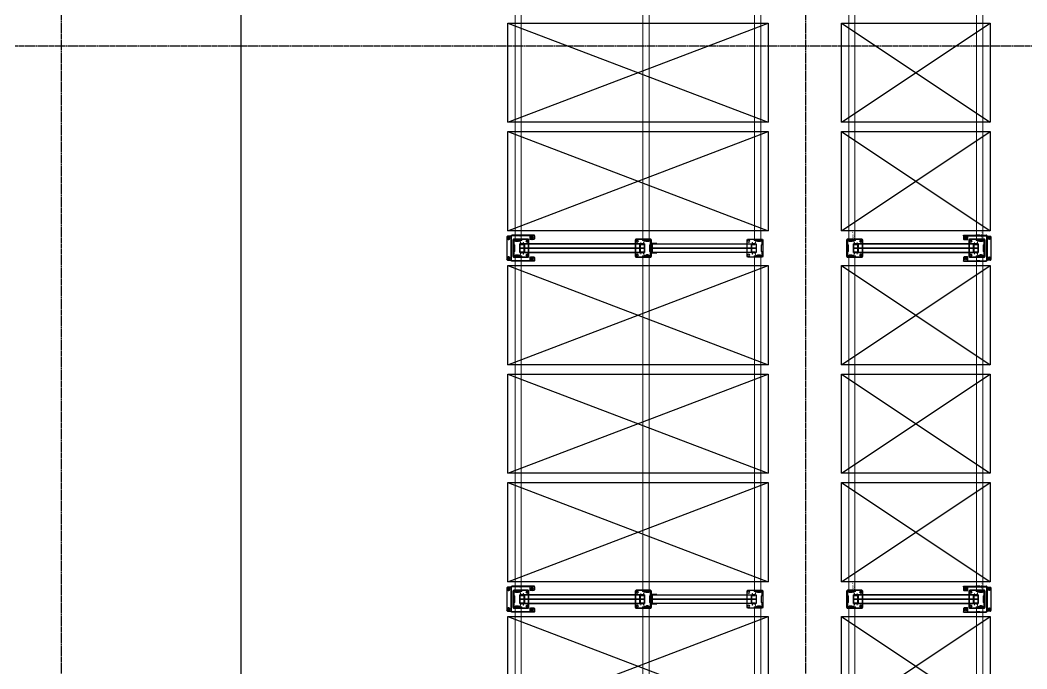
# Model space of a CAD drawing. Header units: millimetres. Extents: x 2140 to 223837, y 2113 to 170313.
# Drawn here: x 57832 to 65947, y 60736 to 65967 of the extents above; entities that cross this region are included whole.
import ezdxf

# ---------------------------------------------------------------- set-up
doc = ezdxf.new("R2010")
doc.units = ezdxf.units.MM
for name, pattern in [('CENTERX2', [20.32, 12.7, -2.54, 2.54, -2.54]), ('HIDDEN', [1.905, 1.27, -0.635]), ('PHANTOM', [12.7, 6.35, -1.27, 1.27, -1.27, 1.27, -1.27]), ('Линия сетки', [22.225, 12.7, -3.175, 3.175, -3.175])]:
    doc.linetypes.add(name, pattern=pattern)
for name, color, linetype in [('0_ANNOT_Dimensions', 7, 'Continuous'), ('12.Секция', 7, 'Continuous'), ('2.Стойка', 7, 'Continuous'), ('отбойники', 1, 'Continuous'), ('Размеры', 7, 'Continuous'), ('Стены', 7, 'Continuous')]:
    doc.layers.add(name, color=color, linetype=linetype)
doc.layers.add('1.Балка', color=5, linetype='Continuous', lineweight=0)
doc.layers.add('3.Опора', color=7, linetype='Continuous', lineweight=0)
doc.styles.get("Standard").update_dxf_attribs({"font": 'isocpeur.ttf'})
doc.styles.add('Курсив', font='isocpeui.ttf')
doc.dimstyles.new('350', dxfattribs={"dimtxt": 350, "dimasz": 350, "dimexe": 1, "dimexo": 10, "dimgap": 70, "dimtad": 1, "dimdec": 0, "dimzin": 0, "dimdsep": 46, "dimtxsty": 'Standard', "dimcen": 0.09, "dimadec": 0, "dimazin": 0, "dimtfac": 1, "dimtdec": 0, "dimtofl": 0, "dimtmove": 0, "dimatfit": 3, "dimfxl": 1, "dimtolj": 1, "dimtzin": 0, "dimarcsym": 0})
doc.dimstyles.new('Рзм блок', dxfattribs={"dimtxt": 40, "dimasz": 80, "dimexe": 0.18, "dimexo": 0, "dimgap": 5, "dimtad": 1, "dimtoh": 1, "dimdec": 0, "dimzin": 0, "dimdsep": 46, "dimtxsty": 'Курсив', "dimblk": 'NONE', "dimcen": 0.09, "dimse1": 1, "dimse2": 1, "dimsd1": 1, "dimsd2": 1, "dimadec": 0, "dimazin": 0, "dimtfac": 1, "dimtdec": 0, "dimtofl": 0, "dimtmove": 0, "dimatfit": 2, "dimldrblk": 'NONE', "dimfxl": 0.18, "dimtolj": 1, "dimtzin": 0, "dimarcsym": 0})

# ---------------------------------------------------------------- blocks, each defined once
blk = doc.blocks.new('Опора FSус 120')
at = {"layer": '3.Опора', "color": 0, "linetype": 'Continuous', "lineweight": 25}
for p, q in [((-73, 120), (-73, 5)), ((68, 125), (-68, 125)), ((-34, 85), (-34, 71)), ((-31, 85), (-31, 71)), ((28, 91), (-28, 91)), ((28, 88), (-28, 88)), ((31, 71), (31, 85)), ((34, 71), (34, 85)), ((73, 5), (73, 120)), ((-68, 0), (68, 0)), ((-34, 61), (-34, 71)), ((-31, 61), (-34, 61)), ((-31, 71), (-31, 61)), ((31, 61), (31, 71)), ((34, 61), (31, 61)), ((34, 71), (34, 61))]:
    blk.add_line(p, q, dxfattribs=at)
at = {"layer": '3.Опора', "color": 0}
for p, q in [((-30, 73), (-35, 73)), ((30, 73), (35, 73))]:
    blk.add_line(p, q, dxfattribs=at)
for points in [[(-31, 77.5), (-34, 77.5), (-34, 68.5), (-31, 68.5)], [(31, 77.5), (34, 77.5), (34, 68.5), (31, 68.5)]]:
    blk.add_lwpolyline(points, close=True, dxfattribs=at)
at = {"layer": '3.Опора', "color": 0, "linetype": 'Continuous', "lineweight": 25}
for centre in [(-56, 112), (56, 112)]:
    blk.add_circle(centre, 7.5, dxfattribs=at)
for centre, radius, start, end in [((-68, 120), 5, 90, 180), ((-28, 85), 6, 90, 180), ((-28, 85), 3, 90, 180), ((28, 85), 6, 0, 90), ((28, 85), 3, 0, 90), ((68, 120), 5, 0, 90), ((-68, 5), 5, 180, 270), ((68, 5), 5, 270, 0)]:
    blk.add_arc(centre, radius, start, end, dxfattribs=at)
blk = doc.blocks.new('Стойка FSус 120')
at = {"color": 0, "linetype": 'ByBlock', "lineweight": 0}
for p, q in [((-60, 42.2), (-60, 34.6)), ((-60, 20), (-53, 20)), ((-60, 5.4), (-60, -1)), ((-58, 42.2), (-58, 34.6)), ((-58, 31.2), (-57, 30.6)), ((-57, 9.4), (-58, 8.8)), ((-58, 5.4), (-58, -1)), ((-38.3, 52.9), (-57.4, 46)), ((-57, 32.9), (-56, 32.3)), ((-56, 7.7), (-57, 7.1)), ((-37.6, 51), (-56.7, 44.1)), ((-56, 28.8), (-56, 11.2)), ((-56, 25.5), (-54, 25.5)), ((-54, 14.5), (-56, 14.5)), ((-54, 28.8), (-54, 11.2)), ((-47, 73), (-39, 73)), ((-47, 73), (-47, 71)), ((-47, 71), (-39, 71)), ((-38, 62), (-34, 62)), ((-37, 69), (-37, 54.8)), ((-35, 66.2), (-37, 66.2)), ((-37, 57.8), (-35, 57.8)), ((-35, 69), (-35, 54.8)), ((-27.6, -2), (-26.4, 0)), ((-23, 2), (23, 2)), ((-23, 0), (23, 0)), ((26.4, 0), (27.6, -2)), ((38, 62), (34, 62)), ((35, 54.8), (35, 69)), ((37, 66.2), (35, 66.2)), ((35, 57.8), (37, 57.8)), ((37, 54.8), (37, 69)), ((56.7, 44.1), (37.6, 51)), ((57.4, 46), (38.3, 52.9)), ((39, 73), (47, 73)), ((39, 71), (47, 71)), ((47, 73), (47, 71)), ((60, 20), (53, 20)), ((54, 11.2), (54, 28.8)), ((56, 25.5), (54, 25.5)), ((54, 14.5), (56, 14.5)), ((56, 32.3), (57, 32.9)), ((56, 11.2), (56, 28.8)), ((57, 7.1), (56, 7.7)), ((57, 30.6), (58, 31.2)), ((58, 8.8), (57, 9.4)), ((58, 34.6), (58, 42.2)), ((58, -1), (58, 5.4)), ((60, 34.6), (60, 42.2)), ((60, -1), (60, 5.4)), ((-56, -3), (-48, -3)), ((-56, -5), (-48, -5)), ((-48, -3), (-46.1, -3)), ((-48, -3), (-48, -5)), ((-46.1, -5), (-48, -5)), ((-46.1, -3), (-45.6, -3)), ((-45.6, -5), (-46.1, -5)), ((-45.6, -3), (-36.5, -3)), ((-36.5, -5), (-45.6, -5)), ((-36.5, -3), (-36, -3)), ((-36, -5), (-36.5, -5)), ((-36, -3), (-29.3, -3)), ((-36, -3), (-36, -5)), ((-36, -5), (-29.3, -5)), ((-25.8, -3), (-24.7, -1)), ((24.7, -1), (25.8, -3)), ((29.3, -3), (36, -3)), ((29.3, -5), (36, -5)), ((36.5, -3), (36, -3)), ((36, -3), (36, -5)), ((36, -5), (36.5, -5)), ((45.6, -3), (36.5, -3)), ((36.5, -5), (45.6, -5)), ((46.1, -3), (45.6, -3)), ((45.6, -5), (46.1, -5)), ((48, -3), (46.1, -3)), ((46.1, -5), (48, -5)), ((48, -3), (56, -3)), ((48, -3), (48, -5)), ((48, -5), (56, -5))]:
    blk.add_line(p, q, dxfattribs=at)
for centre, radius, start, end in [((-56, 42.2), 4, 110, 180), ((-56, 34.6), 4, 180, 240), ((-56, 5.4), 4, 120, 180), ((-56, 42.2), 2, 110, 180), ((-56, 34.6), 2, 180, 240), ((-56, 5.4), 2, 120, 180), ((-58, 28.8), 2, 0, 60), ((-58, 11.2), 2, 300, 0), ((-58, 28.8), 4, 0, 60), ((-58, 11.2), 4, 300, 0), ((-39, 69), 4, 0, 90), ((-39, 69), 2, 0, 90), ((-39, 54.8), 2, 290, 0), ((-39, 54.8), 4, 290, 0), ((-23, -2), 4, 90, 150), ((-23, -2), 2, 90, 150), ((23, -2), 4, 30, 90), ((23, -2), 2, 30, 90), ((39, 69), 4, 90, 180), ((39, 54.8), 4, 180, 250), ((39, 69), 2, 90, 180), ((39, 54.8), 2, 180, 250), ((58, 28.8), 4, 120, 180), ((58, 11.2), 4, 180, 240), ((58, 28.8), 2, 120, 180), ((58, 11.2), 2, 180, 240), ((56, 42.2), 2, 0, 70), ((56, 34.6), 2, 300, 0), ((56, 5.4), 2, 0, 60), ((56, 42.2), 4, 0, 70), ((56, 34.6), 4, 300, 0), ((56, 5.4), 4, 0, 60), ((-56, -1), 4, 180, 270), ((-56, -1), 2, 180, 270), ((-29.3, -1), 2, 270, 330), ((-29.3, -1), 4, 270, 330), ((29.3, -1), 4, 210, 270), ((29.3, -1), 2, 210, 270), ((56, -1), 2, 270, 0), ((56, -1), 4, 270, 0)]:
    blk.add_arc(centre, radius, start, end, dxfattribs=at)
blk = doc.blocks.new('*D332')
at = {"layer": 'Defpoints', "color": 0, "linetype": 'ByBlock', "transparency": 16777216}
for p in [(65, 54.5), (65, 25.6), (2765, 54.5)]:
    blk.add_point(p, dxfattribs=at)
at = {"layer": 'Defpoints', "color": 0, "linetype": 'ByBlock', "transparency": 16777216, "insert": (2724.3, 40.7), "char_height": 20, "attachment_point": 5, "style": 'Курсив'}
blk.add_mtext('\\A1;2700', dxfattribs=at)
blk = doc.blocks.new('_None')
blk = doc.blocks.new('*D333')
at = {"layer": 'Defpoints', "color": 0, "linetype": 'ByBlock', "transparency": 16777216}
for p in [(65, 1064.4), (65, 1035.5), (2765, 1035.5)]:
    blk.add_point(p, dxfattribs=at)
at = {"layer": 'Defpoints', "color": 0, "linetype": 'ByBlock', "transparency": 16777216, "insert": (2724.3, 1079.5), "char_height": 20, "attachment_point": 5, "style": 'Курсив'}
blk.add_mtext('\\A1;2700', dxfattribs=at)
blk = doc.blocks.new('*U1979')
at = {"layer": 'Размеры', "color": 251, "true_color": 0x636466}
for p, q in [((-10, 0), (-5, 8.7)), ((-5, -8.7), (-10, 0)), ((-5, 8.7), (5, 8.7)), ((5, 8.7), (10, 0)), ((10, 0), (5, -8.7)), ((5, -8.7), (-5, -8.7))]:
    blk.add_line(p, q, dxfattribs=at)
for radius in [11, 5]:
    blk.add_circle((0, 0), radius, dxfattribs=at)
blk = doc.blocks.new('*U1980')
at = {"layer": 'Размеры', "color": 251, "true_color": 0x636466}
for p, q in [((-10, 0), (-5, 8.7)), ((-5, -8.7), (-10, 0)), ((-5, 8.7), (5, 8.7)), ((5, 8.7), (10, 0)), ((10, 0), (5, -8.7)), ((5, -8.7), (-5, -8.7))]:
    blk.add_line(p, q, dxfattribs=at)
for radius in [11, 5]:
    blk.add_circle((0, 0), radius, dxfattribs=at)
blk = doc.blocks.new('*U1981')
at = {"layer": 'Размеры', "color": 251, "true_color": 0x636466}
for p, q in [((-10, 0), (-5, 8.7)), ((-5, -8.7), (-10, 0)), ((-5, 8.7), (5, 8.7)), ((5, 8.7), (10, 0)), ((10, 0), (5, -8.7)), ((5, -8.7), (-5, -8.7))]:
    blk.add_line(p, q, dxfattribs=at)
for radius in [11, 5]:
    blk.add_circle((0, 0), radius, dxfattribs=at)
blk = doc.blocks.new('*U1975')
at = {"layer": 'Размеры', "color": 251, "true_color": 0x636466}
for p, q in [((-10, 0), (-5, 8.7)), ((-5, -8.7), (-10, 0)), ((-5, 8.7), (5, 8.7)), ((5, 8.7), (10, 0)), ((10, 0), (5, -8.7)), ((5, -8.7), (-5, -8.7))]:
    blk.add_line(p, q, dxfattribs=at)
for radius in [11, 5]:
    blk.add_circle((0, 0), radius, dxfattribs=at)
blk = doc.blocks.new('*U1875')
h = blk.add_hatch(color=0)
h.dxf.hatch_style = 1
h.paths.add_polyline_path([(105, 160.2), (101, 160.2), (101, 159.9), (101, 59.9), (105, 59.9)])
h.paths.add_polyline_path([(-101, 160.2), (-105, 160.2), (-105, 59.7), (-101, 59.7)])
h.paths.add_polyline_path([(105, -21.8), (105, 28.9), (101, 28.9), (101, -21.6), (101, -21.8, -0.414214), (97, -25.8), (-97, -25.8, -0.414214), (-101, -21.8), (-101, 28.7), (-105, 28.7), (-105, -21.8, 0.414214), (-97, -29.8), (97, -29.8, 0.414214)])
at = {"color": 0, "linetype": 'Continuous', "lineweight": 25}
for p, q in [((-105, 160.2), (-101, 160.2)), ((-105, 160.2), (-105, 46.3)), ((-101, 160.2), (-101, 159.9)), ((-97, 160.2), (-101, 160.2)), ((-101, 159.9), (-101, 46.3)), ((-101, 125.2), (-97, 125.2)), ((-75, 160.2), (-97, 160.2)), ((-97, 125.2), (-75, 125.2)), ((-70, 130.2), (-70, 155.2)), ((70, 155.2), (70, 130.2)), ((97, 160.2), (75, 160.2)), ((75, 125.2), (97, 125.2)), ((101, 160.2), (97, 160.2)), ((97, 125.2), (101, 125.2)), ((101, 160.2), (105, 160.2)), ((101, 159.9), (101, 160.2)), ((101, 159.9), (101, 46.3)), ((105, 160.2), (105, 159.9)), ((105, 159.9), (105, 46.3)), ((-105, 46.3), (-105, 41.6)), ((-105, 46.3), (-105, 41.6)), ((-105, 46.3), (-105, 41.6)), ((-105, 41.6), (-105, -21.8)), ((-105, 41.6), (-105, -21.8)), ((-101, 41.6), (-101, 46.3)), ((-101, 41.6), (-101, 46.3)), ((-101, 41.6), (-101, 46.3)), ((-101, 41.6), (-101, -21.8)), ((-101, 41.6), (-101, -21.8)), ((101, 46.6), (101, 41.8)), ((101, 46.6), (101, 41.8)), ((101, 41.6), (101, 46.3)), ((101, 41.8), (101, -21.6)), ((101, 41.6), (101, -21.8)), ((105, 41.8), (105, 46.6)), ((105, 41.8), (105, 46.6)), ((105, 46.3), (105, 41.6)), ((105, 41.8), (105, -21.6)), ((105, 41.6), (105, -21.8)), ((97, -25.8), (-97, -25.8)), ((97, -29.8), (-97, -29.8)), ((-97, -29.8), (-97, -33.8)), ((-97, -55.8), (-97, -33.8)), ((92, -60.8), (-92, -60.8)), ((97, -33.8), (97, -29.8)), ((97, -33.8), (97, -55.8))]:
    blk.add_line(p, q, dxfattribs=at)
at = {"color": 0}
for p, q in [((-100, 54.2), (-106, 54.2)), ((-100, 34.2), (-106, 34.2)), ((106, 54.4), (100, 54.4)), ((106, 34.4), (100, 34.4))]:
    blk.add_line(p, q, dxfattribs=at)
at = {"color": 61, "true_color": 0xedee99}
blk.add_line((0, 0), (0, -5), dxfattribs=at)
at = {"color": 0}
for points in [[(-101, 59.7), (-105, 59.7), (-105, 28.7), (-101, 28.7)], [(105, 59.9), (101, 59.9), (101, 28.9), (105, 28.9)]]:
    blk.add_lwpolyline(points, close=True, dxfattribs=at)
at = {"color": 0, "linetype": 'Continuous', "lineweight": 25}
for centre in [(-82, 142.7), (82, 142.7), (-80, -48.8), (80, -48.8)]:
    blk.add_circle(centre, 6, dxfattribs=at)
for centre, radius, start, end in [((-75, 155.2), 5, 0, 90), ((-75, 130.2), 5, 270, 0), ((75, 155.2), 5, 90, 180), ((75, 130.2), 5, 180, 270), ((-97, -21.8), 8, 180, 270), ((-97, -21.8), 4, 180, 270), ((-92, -55.8), 5, 180, 270), ((92, -55.8), 5, 270, 0), ((97, -21.8), 8, 270, 0), ((97, -21.8), 4, 270, 0)]:
    blk.add_arc(centre, radius, start, end, dxfattribs=at)
at = {"layer": 'отбойники', "color": 0, "rotation": 180}
for name, p in [('*U1981', (-82, 142.7)), ('*U1975', (82, 142.7)), ('*U1980', (-80, -48.8)), ('*U1979', (80, -48.8))]:
    blk.add_blockref(name, p, dxfattribs=at)
blk = doc.blocks.new('*D341')
at = {"layer": 'Defpoints', "color": 0, "transparency": 16777216}
for p in [(806491.9, 481059.1), (807291.9, 481059.1), (807291.9, 481059.1)]:
    blk.add_point(p, dxfattribs=at)
at = {"layer": 'Defpoints', "color": 0, "transparency": 16777216, "insert": (806891.9, 481104.1), "char_height": 80, "attachment_point": 5, "style": 'Курсив'}
blk.add_mtext('\\A1;800', dxfattribs=at)
blk = doc.blocks.new('*D342')
at = {"layer": 'Defpoints', "color": 0, "transparency": 16777216}
for p in [(807291.9, 483159.1), (807291.9, 483159.1), (807291.9, 481059.1)]:
    blk.add_point(p, dxfattribs=at)
at = {"layer": 'Defpoints', "color": 0, "transparency": 16777216, "insert": (807246.9, 482109.1), "char_height": 80, "attachment_point": 5, "rotation": 90, "style": 'Курсив'}
blk.add_mtext('\\A1;2100', dxfattribs=at)
blk = doc.blocks.new('*D343')
at = {"layer": 'Defpoints', "color": 0, "linetype": 'ByBlock', "transparency": 16777216}
for p in [(805541.9, 483078.5), (805541.9, 483049.6), (808241.9, 483049.6)]:
    blk.add_point(p, dxfattribs=at)
at = {"layer": 'Defpoints', "color": 0, "linetype": 'ByBlock', "transparency": 16777216, "insert": (808201.1, 483093.6), "char_height": 20, "attachment_point": 5, "style": 'Курсив'}
blk.add_mtext('\\A1;2700', dxfattribs=at)
blk = doc.blocks.new('*D344')
at = {"layer": 'Defpoints', "color": 0, "linetype": 'ByBlock', "transparency": 16777216}
for p in [(805541.9, 482068.6), (808241.9, 482068.6), (805541.9, 482039.7)]:
    blk.add_point(p, dxfattribs=at)
at = {"layer": 'Defpoints', "color": 0, "linetype": 'ByBlock', "transparency": 16777216, "insert": (808201.1, 482054.8), "char_height": 20, "attachment_point": 5, "style": 'Курсив'}
blk.add_mtext('\\A1;2700', dxfattribs=at)
blk = doc.blocks.new('*D430')
at = {"layer": 'Defpoints', "color": 0, "linetype": 'ByBlock', "transparency": 16777216}
for p in [(5, 34.5), (5, 1.9), (2705, 34.5)]:
    blk.add_point(p, dxfattribs=at)
at = {"layer": 'Defpoints', "color": 0, "linetype": 'ByBlock', "transparency": 16777216, "insert": (2664.3, 17), "char_height": 20, "attachment_point": 5, "style": 'Курсив'}
blk.add_mtext('\\A1;2700', dxfattribs=at)
blk = doc.blocks.new('*D345')
at = {"layer": 'Defpoints', "color": 0, "transparency": 16777216}
for p in [(807366.9, 481059.1), (808166.9, 481059.1), (808166.9, 481059.1)]:
    blk.add_point(p, dxfattribs=at)
at = {"layer": 'Defpoints', "color": 0, "transparency": 16777216, "insert": (807766.9, 481104.1), "char_height": 80, "attachment_point": 5, "style": 'Курсив'}
blk.add_mtext('\\A1;800', dxfattribs=at)
blk = doc.blocks.new('*D346')
at = {"layer": 'Defpoints', "color": 0, "transparency": 16777216}
for p in [(808166.9, 483159.1), (808166.9, 483159.1), (808166.9, 481059.1)]:
    blk.add_point(p, dxfattribs=at)
at = {"layer": 'Defpoints', "color": 0, "transparency": 16777216, "insert": (808121.9, 482109.1), "char_height": 80, "attachment_point": 5, "rotation": 90, "style": 'Курсив'}
blk.add_mtext('\\A1;2100', dxfattribs=at)
blk = doc.blocks.new('*D347')
at = {"layer": 'Defpoints', "color": 0, "transparency": 16777216}
for p in [(805616.9, 481059.1), (806416.9, 481059.1), (806416.9, 481059.1)]:
    blk.add_point(p, dxfattribs=at)
at = {"layer": 'Defpoints', "color": 0, "transparency": 16777216, "insert": (806016.9, 481104.1), "char_height": 80, "attachment_point": 5, "style": 'Курсив'}
blk.add_mtext('\\A1;800', dxfattribs=at)
blk = doc.blocks.new('*D348')
at = {"layer": 'Defpoints', "color": 0, "transparency": 16777216}
for p in [(806416.9, 483159.1), (806416.9, 483159.1), (806416.9, 481059.1)]:
    blk.add_point(p, dxfattribs=at)
at = {"layer": 'Defpoints', "color": 0, "transparency": 16777216, "insert": (806371.9, 482109.1), "char_height": 80, "attachment_point": 5, "rotation": 90, "style": 'Курсив'}
blk.add_mtext('\\A1;2100', dxfattribs=at)
blk = doc.blocks.new('Помещение')
at = {"color": 9, "linetype": 'Линия сетки', "true_color": 0xc7c8ca}
for p, q in [((56021.9036, 162172.4828), (56021.9036, 22887.2413)), ((62021.9036, 162172.4828), (62021.9036, 22887.2413)), ((113992.9741, 63644.9347), (7061.0864, 63644.9347))]:
    blk.add_line(p, q, dxfattribs=at)
blk = doc.blocks.new('*D1870')
at = {"layer": '0_ANNOT_Dimensions', "color": 0, "lineweight": -2, "transparency": 16777216}
for p, q in [((61886.9, 95422.9), (59610.4, 95422.9)), ((59611.4, 95072.9), (59611.4, 55822.9)), ((61886.9, 55472.9), (59610.4, 55472.9))]:
    blk.add_line(p, q, dxfattribs=at)
at = {"layer": '0_ANNOT_Dimensions', "color": 0, "transparency": 16777216}
for points in [[(59553.1, 95072.9), (59669.7, 95072.9), (59611.4, 95422.9)], [(59553.1, 55822.9), (59669.7, 55822.9), (59611.4, 55472.9)]]:
    blk.add_solid(points, dxfattribs=at)
at = {"layer": 'Defpoints', "color": 0, "transparency": 16777216}
for p in [(61896.9, 95422.9), (59611.4, 55472.9), (61896.9, 55472.9)]:
    blk.add_point(p, dxfattribs=at)
at = {"layer": '0_ANNOT_Dimensions', "color": 0, "transparency": 16777216, "insert": (59366.4, 75447.9), "char_height": 350, "attachment_point": 5, "rotation": 90}
blk.add_mtext('\\A1;39950', dxfattribs=at)
blk = doc.blocks.new('*U326')
h = blk.add_hatch(color=0)
h.dxf.hatch_style = 1
h.paths.add_polyline_path([(65, 1039), (65, 1031), (61, 1031), (61, 1039), (61, 1091, 0.414214), (57, 1095), (35.5, 1095), (27.5, 1095), (27.5, 1099), (35.5, 1099), (57, 1099, -0.414214), (65, 1091)])
h = blk.add_hatch(color=0)
h.dxf.hatch_style = 1
h.paths.add_polyline_path([(2802.5, 1095), (2794.5, 1095), (2773, 1095, 0.414214), (2769, 1091), (2769, 1039), (2769, 1031), (2765, 1031), (2765, 1039), (2765, 1091, -0.414214), (2773, 1099), (2794.5, 1099), (2802.5, 1099)])
h = blk.add_hatch(color=0)
h.dxf.hatch_style = 1
h.paths.add_polyline_path([(65, 51), (65, 59), (61, 59), (61, 51), (61, -1, -0.414214), (57, -5), (35.5, -5), (27.5, -5), (27.5, -9), (35.5, -9), (57, -9, 0.414214), (65, -1)])
h = blk.add_hatch(color=0)
h.dxf.hatch_style = 1
h.paths.add_polyline_path([(2802.5, -5), (2794.5, -5), (2773, -5, -0.414214), (2769, -1), (2769, 51), (2769, 59), (2765, 59), (2765, 51), (2765, -1, 0.414214), (2773, -9), (2794.5, -9), (2802.5, -9)])
at = {"color": 61, "true_color": 0xedee99}
for points in [[(54, 1064.5), (56, 1064.5), (56, 1075.5), (54, 1075.5)], [(58, 1064.5), (60, 1064.5), (60, 1075.5), (58, 1075.5)], [(54, 25.5), (56, 25.5), (56, 14.5), (54, 14.5)], [(58, 25.5), (60, 25.5), (60, 14.5), (58, 14.5)]]:
    blk.add_lwpolyline(points, close=True, dxfattribs=at)
at = {"color": 18, "true_color": 0x000000}
for points in [[(-34, 1048), (0, 1048), (0, 42), (-34, 42)], [(0, 1048), (34, 1048), (34, 42), (0, 42)], [(2830, 1048), (2796, 1048), (2796, 42), (2830, 42)], [(2864, 1048), (2830, 1048), (2830, 42), (2864, 42)]]:
    blk.add_lwpolyline(points, close=True, dxfattribs=at)
at = {"layer": '1.Балка', "color": 0, "linetype": 'ByBlock'}
for p, q in [((35.5, 1099), (27.5, 1099)), ((27.5, 1099), (27.5, 1095)), ((27.5, 1095), (35.5, 1095)), ((57, 1099), (35.5, 1099)), ((57, 1095), (35.5, 1095)), ((61, 1039), (61, 1091)), ((65, 1039), (65, 1091)), ((65, 1085.5), (2765, 1085.5)), ((2765, 1085.5), (65, 1085.5)), ((2765, 1039), (2765, 1091)), ((2769, 1039), (2769, 1091)), ((2773, 1099), (2794.5, 1099)), ((2773, 1095), (2794.5, 1095)), ((2794.5, 1099), (2802.5, 1099)), ((2802.5, 1095), (2794.5, 1095)), ((2802.5, 1099), (2802.5, 1095)), ((61, 1039), (61, 1031)), ((61, 1031), (65, 1031)), ((65, 1031), (65, 1039)), ((2765, 1035.5), (65, 1035.5)), ((2765, 1031), (2765, 1039)), ((2769, 1031), (2765, 1031)), ((2769, 1039), (2769, 1031)), ((61, 59), (65, 59)), ((61, 51), (61, 59)), ((61, 51), (61, -1)), ((65, 59), (65, 51)), ((2765, 54.5), (65, 54.5)), ((65, 51), (65, -1)), ((65, 4.5), (2765, 4.5)), ((2765, 4.5), (65, 4.5)), ((2769, 59), (2765, 59)), ((2765, 59), (2765, 51)), ((2765, 51), (2765, -1)), ((2769, 51), (2769, 59)), ((2769, 51), (2769, -1)), ((27.5, -9), (27.5, -5)), ((27.5, -5), (35.5, -5)), ((35.5, -9), (27.5, -9)), ((57, -5), (35.5, -5)), ((57, -9), (35.5, -9)), ((2773, -5), (2794.5, -5)), ((2773, -9), (2794.5, -9)), ((2802.5, -5), (2794.5, -5)), ((2794.5, -9), (2802.5, -9)), ((2802.5, -9), (2802.5, -5))]:
    blk.add_line(p, q, dxfattribs=at)
for centre, radius, start, end in [((57, 1091), 8, 0, 90), ((57, 1091), 4, 0, 90), ((2773, 1091), 8, 90, 180), ((2773, 1091), 4, 90, 180), ((57, -1), 4, 270, 0), ((57, -1), 8, 270, 0), ((2773, -1), 8, 180, 270), ((2773, -1), 4, 180, 270)]:
    blk.add_arc(centre, radius, start, end, dxfattribs=at)
at = {"layer": '2.Стойка', "color": 61, "linetype": 'ByBlock', "true_color": 0xedee99}
for p, q in [((60, 1070), (52.3, 1070)), ((60, 20), (52.3, 20))]:
    blk.add_line(p, q, dxfattribs=at)
at = {"layer": '2.Стойка', "color": 18, "true_color": 0x000000, "xscale": -1, "rotation": 180}
blk.add_blockref('Стойка FSус 120', (0, 1090), dxfattribs=at)
at = {"layer": '2.Стойка', "color": 18, "true_color": 0x000000, "rotation": 180}
blk.add_blockref('Стойка FSус 120', (2830, 1090), dxfattribs=at)
at = {"layer": '2.Стойка', "color": 18, "true_color": 0x000000}
blk.add_blockref('Стойка FSус 120', (0, 0), dxfattribs=at)
at = {"layer": '2.Стойка', "color": 18, "true_color": 0x000000, "xscale": -1}
blk.add_blockref('Стойка FSус 120', (2830, 0), dxfattribs=at)
at = {"layer": '3.Опора', "color": 18, "true_color": 0x000000, "xscale": -1, "rotation": 180}
blk.add_blockref('Опора FSус 120', (0, 1101), dxfattribs=at)
at = {"layer": '3.Опора', "color": 18, "true_color": 0x000000, "rotation": 180}
blk.add_blockref('Опора FSус 120', (2830, 1101), dxfattribs=at)
at = {"layer": '3.Опора', "color": 18, "true_color": 0x000000}
blk.add_blockref('Опора FSус 120', (0, -11), dxfattribs=at)
at = {"layer": '3.Опора', "color": 18, "true_color": 0x000000, "xscale": -1}
blk.add_blockref('Опора FSус 120', (2830, -11), dxfattribs=at)
at = {"layer": 'Defpoints', "color": 0, "linetype": 'ByBlock'}
for base, p1, p2, picture, middle in [((65, 1064.4), (2765, 1035.5), (65, 1035.5), '*D333', (2724.3, 1064.4)), ((65, 25.6), (2765, 54.5), (65, 54.5), '*D332', (2724.3, 25.6))]:
    dim = blk.add_linear_dim(base=base, p1=p1, p2=p2, dimstyle='Рзм блок', override={"dimtxt": 20}, dxfattribs=at)
    dim.commit()
    dim.dimension.update_dxf_attribs({"geometry": picture, "text_midpoint": middle, "dimtype": 128})
blk = doc.blocks.new('Секц ЕПМ 2700')
at = {"color": 0}
for points in [[(140, 44), (940, 44), (940, -1156), (140, -1156)], [(1015, 44), (1815, 44), (1815, -1156), (1015, -1156)], [(1890, 44), (2690, 44), (2690, -1156), (1890, -1156)]]:
    blk.add_lwpolyline(points, close=True, dxfattribs=at)
for points in [[(140, -1156), (940, 44), (940, -1156), (140, 44)], [(1015, -1156), (1815, 44), (1815, -1156), (1015, 44)], [(1890, -1156), (2690, 44), (2690, -1156), (1890, 44)]]:
    blk.add_lwpolyline(points, dxfattribs=at)
at = {"color": 1, "rotation": 180}
for p in [(0, -11), (2830, -11)]:
    blk.add_blockref('*U1875', p, dxfattribs=at)
at = {"layer": '12.Секция', "color": 1}
blk.add_blockref('*U326', (0, -1101), dxfattribs=at)
blk = doc.blocks.new('*U429')
at = {"true_color": 0xc7c8ca}
h = blk.add_hatch(color=9, dxfattribs=at)
h.dxf.hatch_style = 1
h.paths.add_polyline_path([(5, 31), (5, 39), (1, 39), (1, 31), (1, -21, -0.414214), (-3, -25), (-24.5, -25), (-32.5, -25), (-32.5, -29), (-24.5, -29), (-3, -29, 0.414214), (5, -21)])
h = blk.add_hatch(color=9, dxfattribs=at)
h.dxf.hatch_style = 1
h.paths.add_polyline_path([(2742.5, -25), (2734.5, -25), (2713, -25, -0.414214), (2709, -21), (2709, 31), (2709, 39), (2705, 39), (2705, 31), (2705, -21, 0.414214), (2713, -29), (2734.5, -29), (2742.5, -29)])
at = {"color": 61, "true_color": 0xedee99}
for points in [[(-6, 5.5), (-4, 5.5), (-4, -5.5), (-6, -5.5)], [(-2, 5.5), (0, 5.5), (0, -5.5), (-2, -5.5)]]:
    blk.add_lwpolyline(points, close=True, dxfattribs=at)
at = {"layer": '1.Балка', "color": 0, "linetype": 'ByBlock'}
for p, q in [((1, 39), (5, 39)), ((1, 31), (1, 39)), ((1, 31), (1, -21)), ((5, 39), (5, 31)), ((2705, 34.5), (5, 34.5)), ((5, 31), (5, -21)), ((2709, 39), (2705, 39)), ((2705, 39), (2705, 31)), ((2705, 31), (2705, -21)), ((2709, 31), (2709, 39)), ((2709, 31), (2709, -21)), ((-32.5, -29), (-32.5, -25)), ((-32.5, -25), (-24.5, -25)), ((-24.5, -29), (-32.5, -29)), ((-3, -25), (-24.5, -25)), ((-3, -29), (-24.5, -29)), ((5, -15.5), (2705, -15.5)), ((2705, -15.5), (5, -15.5)), ((2713, -25), (2734.5, -25)), ((2713, -29), (2734.5, -29)), ((2742.5, -25), (2734.5, -25)), ((2734.5, -29), (2742.5, -29)), ((2742.5, -29), (2742.5, -25))]:
    blk.add_line(p, q, dxfattribs=at)
for centre, radius, start, end in [((-3, -21), 4, 270, 0), ((-3, -21), 8, 270, 0), ((2713, -21), 8, 180, 270), ((2713, -21), 4, 180, 270)]:
    blk.add_arc(centre, radius, start, end, dxfattribs=at)
at = {"layer": '2.Стойка', "color": 61, "linetype": 'ByBlock', "true_color": 0xedee99}
blk.add_line((0, 0), (-7.7, 0), dxfattribs=at)
at = {"layer": 'Defpoints', "color": 0, "linetype": 'ByBlock'}
dim = blk.add_linear_dim(base=(5, 1.9), p1=(2705, 34.5), p2=(5, 34.5), dimstyle='Рзм блок', override={"dimtxt": 20}, dxfattribs=at)
dim.commit()
dim.dimension.update_dxf_attribs({"geometry": '*D430', "text_midpoint": (2664.3, 1.9), "dimtype": 128})
blk = doc.blocks.new('Секц глубокие пал 2700 тип2')
h = blk.add_hatch(color=1)
h.dxf.hatch_style = 1
h.paths.add_polyline_path([(65, -62), (65, -70), (61, -70), (61, -62), (61, -10, 0.4142136), (57, -6), (35.5, -6), (27.5, -6), (27.5, -2), (35.5, -2), (57, -2, -0.4142136), (65, -10)])
h = blk.add_hatch(color=1)
h.dxf.hatch_style = 1
h.paths.add_polyline_path([(2802.5, -6), (2794.5, -6), (2773, -6, 0.4142136), (2769, -10), (2769, -62), (2769, -70), (2765, -70), (2765, -62), (2765, -10, -0.4142136), (2773, -2), (2794.5, -2), (2802.5, -2)])
h = blk.add_hatch(color=1)
h.dxf.hatch_style = 1
h.paths.add_polyline_path([(65, -1050), (65, -1042), (61, -1042), (61, -1050), (61, -1102, -0.4142136), (57, -1106), (35.5, -1106), (27.5, -1106), (27.5, -1110), (35.5, -1110), (57, -1110, 0.4142136), (65, -1102)])
h = blk.add_hatch(color=1)
h.dxf.hatch_style = 1
h.paths.add_polyline_path([(2802.5, -1106), (2794.5, -1106), (2773, -1106, -0.4142136), (2769, -1102), (2769, -1050), (2769, -1042), (2765, -1042), (2765, -1050), (2765, -1102, 0.4142136), (2773, -1110), (2794.5, -1110), (2802.5, -1110)])
at = {"color": 0, "linetype": 'CENTERX2', "lineweight": 18}
for p, q in [((-67, -1081), (-56.5, -1081)), ((55.1, -1081), (67.98, -1081)), ((2763, -1081), (2773.5, -1081)), ((2885.1, -1081), (2897.98, -1081)), ((-41.5, -1142), (-31, -1142)), ((31.17, -1142), (42.01, -1142)), ((2788.5, -1142), (2799, -1142)), ((2861.17, -1142), (2872.01, -1142))]:
    blk.add_line(p, q, dxfattribs=at)
at = {"color": 0, "linetype": 'Continuous', "lineweight": 25}
for p, q in [((-63, -1059), (-60.5, -1059)), ((-63, -1064), (-63, -1059)), ((-63, -1104), (-63, -1064)), ((-60.5, -1059), (-60.5, -1064)), ((-60.5, -1104), (-60.5, -1064)), ((58, -1106.5), (-58, -1106.5)), ((58, -1109), (-58, -1109)), ((-37.5, -1154), (-37.5, -1111.5)), ((-35, -1154), (-35, -1111.5)), ((35, -1111.5), (35, -1154)), ((37.5, -1111.5), (37.5, -1154)), ((60.5, -1059), (63, -1059)), ((60.5, -1064), (60.5, -1059)), ((60.5, -1064), (60.5, -1104)), ((63, -1059), (63, -1064)), ((63, -1064), (63, -1104)), ((2767, -1059), (2769.5, -1059)), ((2767, -1064), (2767, -1059)), ((2767, -1104), (2767, -1064)), ((2769.5, -1059), (2769.5, -1064)), ((2769.5, -1104), (2769.5, -1064)), ((2888, -1106.5), (2772, -1106.5)), ((2888, -1109), (2772, -1109)), ((2792.5, -1154), (2792.5, -1111.5)), ((2795, -1154), (2795, -1111.5)), ((2865, -1111.5), (2865, -1154)), ((2867.5, -1111.5), (2867.5, -1154)), ((2890.5, -1059), (2893, -1059)), ((2890.5, -1064), (2890.5, -1059)), ((2890.5, -1064), (2890.5, -1104)), ((2893, -1059), (2893, -1064)), ((2893, -1064), (2893, -1104)), ((-37.5, -1159), (-37.5, -1154)), ((-35, -1159), (-37.5, -1159)), ((-35, -1154), (-35, -1159)), ((35, -1159), (35, -1154)), ((37.5, -1159), (35, -1159)), ((37.5, -1154), (37.5, -1159)), ((2792.5, -1159), (2792.5, -1154)), ((2795, -1159), (2792.5, -1159)), ((2795, -1154), (2795, -1159)), ((2865, -1159), (2865, -1154)), ((2867.5, -1159), (2865, -1159)), ((2867.5, -1154), (2867.5, -1159))]:
    blk.add_line(p, q, dxfattribs=at)
at = {"color": 0, "linetype": 'HIDDEN', "lineweight": 18}
for p, q in [((-60.5, -1075.5), (-63, -1075.5)), ((-63, -1086.5), (-60.5, -1086.5)), ((-32.5, -1106.5), (-32.5, -1109)), ((32.5, -1106.5), (32.5, -1109)), ((63, -1075.5), (60.5, -1075.5)), ((60.5, -1086.5), (63, -1086.5)), ((2769.5, -1075.5), (2767, -1075.5)), ((2767, -1086.5), (2769.5, -1086.5)), ((2797.5, -1106.5), (2797.5, -1109)), ((2862.5, -1106.5), (2862.5, -1109)), ((2893, -1075.5), (2890.5, -1075.5)), ((2890.5, -1086.5), (2893, -1086.5)), ((-35, -1137.5), (-37.5, -1137.5)), ((-37.5, -1146.5), (-35, -1146.5)), ((37.5, -1137.5), (35, -1137.5)), ((35, -1146.5), (37.5, -1146.5)), ((2795, -1137.5), (2792.5, -1137.5)), ((2792.5, -1146.5), (2795, -1146.5)), ((2867.5, -1137.5), (2865, -1137.5)), ((2865, -1146.5), (2867.5, -1146.5))]:
    blk.add_line(p, q, dxfattribs=at)
at = {"color": 0, "linetype": 'PHANTOM', "lineweight": 18}
for p, q in [((-60.5, -1104), (-63, -1104)), ((-60.5, -1104), (-63, -1104)), ((-58, -1106.5), (-58, -1109)), ((-58, -1106.5), (-58, -1109)), ((-35, -1111.5), (-37.5, -1111.5)), ((-35, -1111.5), (-37.5, -1111.5)), ((35, -1111.5), (37.5, -1111.5)), ((35, -1111.5), (37.5, -1111.5)), ((58, -1106.5), (58, -1109)), ((58, -1106.5), (58, -1109)), ((60.5, -1104), (63, -1104)), ((60.5, -1104), (63, -1104)), ((2769.5, -1104), (2767, -1104)), ((2769.5, -1104), (2767, -1104)), ((2772, -1106.5), (2772, -1109)), ((2772, -1106.5), (2772, -1109)), ((2795, -1111.5), (2792.5, -1111.5)), ((2795, -1111.5), (2792.5, -1111.5)), ((2865, -1111.5), (2867.5, -1111.5)), ((2865, -1111.5), (2867.5, -1111.5)), ((2888, -1106.5), (2888, -1109)), ((2888, -1106.5), (2888, -1109)), ((2890.5, -1104), (2893, -1104)), ((2890.5, -1104), (2893, -1104))]:
    blk.add_line(p, q, dxfattribs=at)
for p, q in [((0, -1122), (-34, -1122)), ((-34, -1122), (-34, -1959)), ((0, -1959), (0, -1122)), ((34, -1122), (0, -1122)), ((0, -1122), (0, -1959)), ((34, -1959), (34, -1122)), ((2830, -1122), (2796, -1122)), ((2796, -1122), (2796, -1959)), ((2830, -1959), (2830, -1122)), ((2864, -1122), (2830, -1122)), ((2830, -1122), (2830, -1959)), ((2864, -1959), (2864, -1122)), ((-34, -1959), (0, -1959)), ((0, -1959), (34, -1959)), ((2796, -1959), (2830, -1959)), ((2830, -1959), (2864, -1959))]:
    blk.add_line(p, q)
at = {"color": 1}
for points in [[(140, 44), (140, -2056), (940, -2056), (940, 44), (140, 44), (940, -2056), (940, 44), (140, -2056)], [(1015, 44), (1015, -2056), (1815, -2056), (1815, 44), (1015, 44), (1815, -2056), (1815, 44), (1015, -2056)], [(1890, 44), (1890, -2056), (2690, -2056), (2690, 44), (1890, 44), (2690, -2056), (2690, 44), (1890, -2056)]]:
    blk.add_lwpolyline(points, dxfattribs=at)
at = {"color": 18, "true_color": 0x000000}
for points in [[(-34, -53), (0, -53), (0, -1059), (-34, -1059)], [(0, -53), (34, -53), (34, -1059), (0, -1059)], [(2830, -53), (2796, -53), (2796, -1059), (2830, -1059)], [(2864, -53), (2830, -53), (2830, -1059), (2864, -1059)]]:
    blk.add_lwpolyline(points, close=True, dxfattribs=at)
at = {"color": 61, "true_color": 0xedee99}
for points in [[(54, -36.5), (56, -36.5), (56, -25.5), (54, -25.5)], [(58, -36.5), (60, -36.5), (60, -25.5), (58, -25.5)], [(54, -1075.5), (56, -1075.5), (56, -1086.5), (54, -1086.5)], [(58, -1075.5), (60, -1075.5), (60, -1086.5), (58, -1086.5)]]:
    blk.add_lwpolyline(points, close=True, dxfattribs=at)
at = {"color": 0, "linetype": 'Continuous', "lineweight": 25}
for centre, radius, start, end in [((-58, -1104), 5, 180, 270), ((-58, -1104), 2.5, 180, 270), ((-32.5, -1111.5), 5, 150, 180), ((-32.5, -1111.5), 2.5, 90, 180), ((32.5, -1111.5), 2.5, 0, 90), ((32.5, -1111.5), 5, 0, 30), ((58, -1104), 2.5, 270, 0), ((58, -1104), 5, 270, 0), ((2772, -1104), 5, 180, 270), ((2772, -1104), 2.5, 180, 270), ((2797.5, -1111.5), 5, 150, 180), ((2797.5, -1111.5), 2.5, 90, 180), ((2862.5, -1111.5), 2.5, 0, 90), ((2862.5, -1111.5), 5, 0, 30), ((2888, -1104), 2.5, 270, 0), ((2888, -1104), 5, 270, 0)]:
    blk.add_arc(centre, radius, start, end, dxfattribs=at)
at = {"color": 0, "linetype": 'HIDDEN', "lineweight": 18}
for centre, start, end in [((-32.5, -1111.5), 90, 150), ((32.5, -1111.5), 30, 90), ((2797.5, -1111.5), 90, 150), ((2862.5, -1111.5), 30, 90)]:
    blk.add_arc(centre, 5, start, end, dxfattribs=at)
at = {"layer": '1.Балка', "color": 0, "linetype": 'ByBlock'}
for p, q in [((35.5, -2), (27.5, -2)), ((27.5, -2), (27.5, -6)), ((27.5, -6), (35.5, -6)), ((57, -2), (35.5, -2)), ((57, -6), (35.5, -6)), ((61, -62), (61, -10)), ((65, -62), (65, -10)), ((65, -15.5), (2765, -15.5)), ((2765, -62), (2765, -10)), ((2769, -62), (2769, -10)), ((2773, -2), (2794.5, -2)), ((2773, -6), (2794.5, -6)), ((2794.5, -2), (2802.5, -2)), ((2802.5, -6), (2794.5, -6)), ((2802.5, -2), (2802.5, -6)), ((61, -1050), (61, -1102)), ((65, -1050), (65, -1102)), ((2765, -1050), (2765, -1102)), ((2769, -1050), (2769, -1102)), ((27.5, -1110), (27.5, -1106)), ((27.5, -1106), (35.5, -1106)), ((35.5, -1110), (27.5, -1110)), ((57, -1106), (35.5, -1106)), ((57, -1110), (35.5, -1110)), ((2773, -1106), (2794.5, -1106)), ((2773, -1110), (2794.5, -1110)), ((2802.5, -1106), (2794.5, -1106)), ((2794.5, -1110), (2802.5, -1110)), ((2802.5, -1110), (2802.5, -1106))]:
    blk.add_line(p, q, dxfattribs=at)
at = {"layer": '1.Балка', "color": 1, "linetype": 'ByBlock'}
for p, q in [((61, -62), (61, -70)), ((61, -70), (65, -70)), ((2765, -15.5), (65, -15.5)), ((65, -70), (65, -62)), ((2765, -65.5), (65, -65.5)), ((2765, -70), (2765, -62)), ((2769, -70), (2765, -70)), ((2769, -62), (2769, -70)), ((61, -1042), (65, -1042)), ((61, -1050), (61, -1042)), ((65, -1042), (65, -1050)), ((2765, -1046.5), (65, -1046.5)), ((2769, -1042), (2765, -1042)), ((2765, -1042), (2765, -1050)), ((2769, -1050), (2769, -1042)), ((65, -1096.5), (2765, -1096.5)), ((2765, -1096.5), (65, -1096.5))]:
    blk.add_line(p, q, dxfattribs=at)
at = {"layer": '1.Балка', "color": 0, "linetype": 'ByBlock'}
for centre, radius, start, end in [((57, -10), 8, 0, 90), ((57, -10), 4, 0, 90), ((2773, -10), 8, 90, 180), ((2773, -10), 4, 90, 180), ((57, -1102), 4, 270, 0), ((57, -1102), 8, 270, 0), ((2773, -1102), 8, 180, 270), ((2773, -1102), 4, 180, 270)]:
    blk.add_arc(centre, radius, start, end, dxfattribs=at)
at = {"layer": '2.Стойка', "color": 61, "linetype": 'ByBlock', "true_color": 0xedee99}
for p, q in [((60, -31), (52.25, -31)), ((60, -1081), (52.25, -1081))]:
    blk.add_line(p, q, dxfattribs=at)
at = {"color": 1, "rotation": 180}
for p in [(0, -11), (2830, -11)]:
    blk.add_blockref('*U1875', p, dxfattribs=at)
at = {"layer": '1.Балка', "color": 1, "lineweight": 0}
blk.add_blockref('*U429', (60, -1981), dxfattribs=at)
at = {"layer": '2.Стойка', "color": 18, "true_color": 0x000000, "xscale": -1, "rotation": 180}
blk.add_blockref('Стойка FSус 120', (0, -11), dxfattribs=at)
at = {"layer": '2.Стойка', "color": 18, "true_color": 0x000000, "rotation": 180}
blk.add_blockref('Стойка FSус 120', (2830, -11), dxfattribs=at)
at = {"layer": '2.Стойка', "color": 51, "true_color": 0xf8f6b0}
for p in [(0, -1101), (2830, -1101)]:
    blk.add_blockref('Стойка FSус 120', p, dxfattribs=at)
at = {"layer": '2.Стойка', "color": 18, "true_color": 0x000000}
blk.add_blockref('Стойка FSус 120', (0, -1101), dxfattribs=at)
at = {"layer": '2.Стойка', "color": 18, "true_color": 0x000000, "xscale": -1}
blk.add_blockref('Стойка FSус 120', (2830, -1101), dxfattribs=at)
at = {"layer": '2.Стойка', "color": 0}
for p in [(0, -2001), (2830, -2001)]:
    blk.add_blockref('Стойка FSус 120', p, dxfattribs=at)
at = {"layer": '3.Опора', "color": 18, "true_color": 0x000000, "xscale": -1, "rotation": 180}
blk.add_blockref('Опора FSус 120', (0, 0), dxfattribs=at)
at = {"layer": '3.Опора', "color": 18, "true_color": 0x000000, "rotation": 180}
blk.add_blockref('Опора FSус 120', (2830, 0), dxfattribs=at)
at = {"layer": '3.Опора', "color": 18, "true_color": 0x000000}
blk.add_blockref('Опора FSус 120', (0, -1112), dxfattribs=at)
at = {"layer": '3.Опора', "color": 18, "true_color": 0x000000, "xscale": -1}
blk.add_blockref('Опора FSус 120', (2830, -1112), dxfattribs=at)
at = {"layer": '3.Опора'}
for p in [(0, -2012), (2830, -2012)]:
    blk.add_blockref('Опора FSус 120', p, dxfattribs=at)
at = {"layer": 'Defpoints', "color": 1}
for base, p1, p2, picture, middle in [((940, 44), (940, -2056), (940, 44), '*D348', (895, -1006)), ((1815, 44), (1815, -2056), (1815, 44), '*D342', (1770, -1006)), ((2690, 44), (2690, -2056), (2690, 44), '*D346', (2645, -1006))]:
    dim = blk.add_linear_dim(base=base, p1=p1, p2=p2, angle=90, dimstyle='Рзм блок', override={"dimtxt": 80}, dxfattribs=at)
    dim.commit()
    dim.dimension.update_dxf_attribs({"geometry": picture, "text_midpoint": middle, "insert": (-805476.87, -483115.09)})
at = {"layer": 'Defpoints', "color": 1, "linetype": 'ByBlock'}
for base, p1, p2, picture, middle in [((65, -36.61), (2765, -65.5), (65, -65.5), '*D343', (2724.25, -36.61)), ((65, -1075.39), (2765, -1046.5), (65, -1046.5), '*D344', (2724.25, -1075.39))]:
    dim = blk.add_linear_dim(base=base, p1=p1, p2=p2, dimstyle='Рзм блок', override={"dimtxt": 20}, dxfattribs=at)
    dim.commit()
    dim.dimension.update_dxf_attribs({"geometry": picture, "text_midpoint": middle, "dimtype": 128, "insert": (-805476.87, -483115.09)})
at = {"layer": 'Defpoints', "color": 1}
for base, p1, p2, picture, middle in [((940, -2056), (140, -2056), (940, -2056), '*D347', (540, -2011)), ((1815, -2056), (1015, -2056), (1815, -2056), '*D341', (1415, -2011)), ((2690, -2056), (1890, -2056), (2690, -2056), '*D345', (2290, -2011))]:
    dim = blk.add_linear_dim(base=base, p1=p1, p2=p2, dimstyle='Рзм блок', override={"dimtxt": 80}, dxfattribs=at)
    dim.commit()
    dim.dimension.update_dxf_attribs({"geometry": picture, "text_midpoint": middle, "insert": (-805476.87, -483115.09)})

msp = doc.modelspace()

# ---------------------------------------------------------------- block references
at = {"xscale": -1, "rotation": 90}
for p in [(61805.9, 66957.9), (61805.9, 64127.9), (61805.9, 61297.9)]:
    msp.add_blockref('Секц глубокие пал 2700 тип2', p, dxfattribs=at)
at = {"rotation": 270.0000000000082}
for p in [(65607.7, 66957.9), (65607.7, 64127.9), (65607.7, 61297.9)]:
    msp.add_blockref('Секц ЕПМ 2700', p, dxfattribs=at)

# ---------------------------------------------------------------- next in the draw order: block references
at = {"layer": 'Стены'}
msp.add_blockref('Помещение', (2139.8, 2112.9), dxfattribs=at)

# ---------------------------------------------------------------- next in the draw order: dimensions: what is measured, and where the dimension line sits
at = {"layer": '0_ANNOT_Dimensions', "color": 1}
dim = msp.add_linear_dim(base=(59611.4, 55472.9), p1=(61896.9, 95422.9), p2=(61896.9, 55472.9), angle=90, dimstyle='350', dxfattribs=at)
dim.commit()
dim.dimension.update_dxf_attribs({"geometry": '*D1870', "text_midpoint": (59366.4, 75447.9)})

doc.saveas('drawing.dxf')
